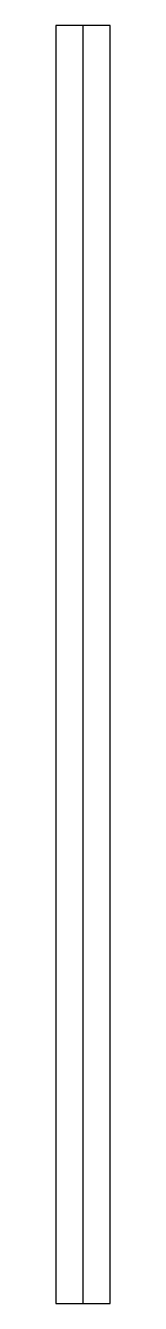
# Model space of a CAD drawing. Header units: millimetres. Extents: x -20 to 20, y 0 to 940.
import ezdxf

# ---------------------------------------------------------------- set-up
doc = ezdxf.new("R2010")
doc.units = ezdxf.units.MM
doc.layers.add('CUT_OUTER', color=1, linetype='Continuous')
doc.layers.add('GUIDE', color=3, linetype='Continuous')

msp = doc.modelspace()

# ---------------------------------------------------------------- linework, layer by layer
at = {"layer": 'CUT_OUTER'}
msp.add_lwpolyline([(-20, 0), (20, 0), (20, 940), (-20, 940)], close=True, dxfattribs=at)
at = {"layer": 'GUIDE'}
msp.add_lwpolyline([(0, 0), (0, 940)], dxfattribs=at)

doc.saveas('drawing.dxf')
